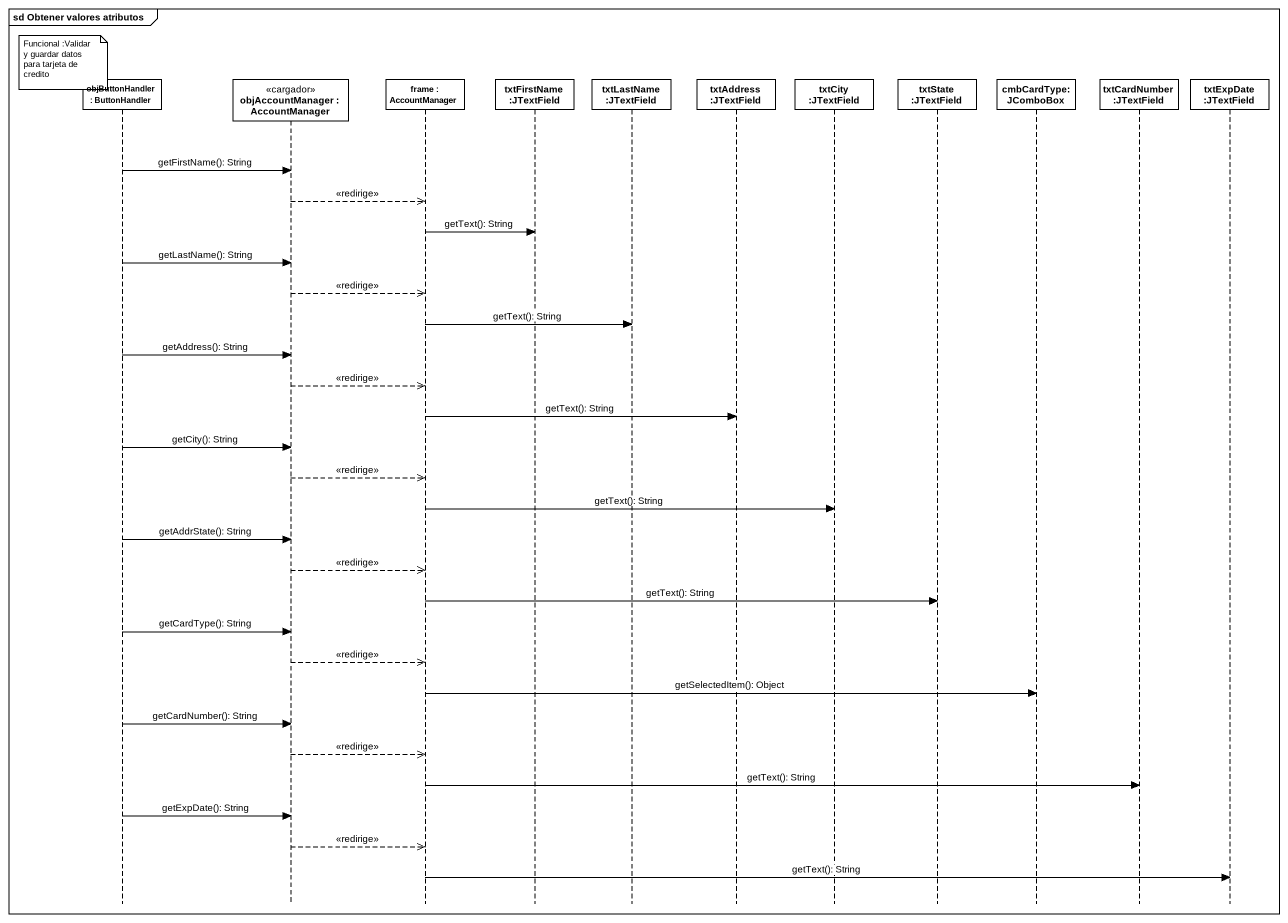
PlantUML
@startuml
mainframe sd Obtener valores atributos
hide footbox
participant "objButtonHandler : ButtonHandler" as objButtonHandler
participant "objAccountManager : AccountManager" as objAccountManager <<cargador>>
participant "frame : AccountManager" as frame_
participant "txtFirstName :JTextField" as txtFirstName_JTextField
participant "txtLastName :JTextField" as txtLastName_JTextField
participant "txtAddress :JTextField" as txtAddress_JTextField
participant "txtCity :JTextField" as txtCity_JTextField
participant "txtState :JTextField" as txtState_JTextField
participant "cmbCardType: JComboBox" as cmbCardType_JComboBox
participant "txtCardNumber :JTextField" as txtCardNumber_JTextField
participant "txtExpDate :JTextField" as txtExpDate_JTextField

note left of objButtonHandler : Funcional :Validar y guardar datos para tarjeta de credito
objButtonHandler -> objAccountManager : getFirstName(): String
objAccountManager -->> frame_ : <<redirige>>
frame_ -> txtFirstName_JTextField : getText(): String
objButtonHandler -> objAccountManager : getLastName(): String
objAccountManager -->> frame_ : <<redirige>>
frame_ -> txtLastName_JTextField : getText(): String
objButtonHandler -> objAccountManager : getAddress(): String
objAccountManager -->> frame_ : <<redirige>>
frame_ -> txtAddress_JTextField : getText(): String
objButtonHandler -> objAccountManager : getCity(): String
objAccountManager -->> frame_ : <<redirige>>
frame_ -> txtCity_JTextField : getText(): String
objButtonHandler -> objAccountManager : getAddrState(): String
objAccountManager -->> frame_ : <<redirige>>
frame_ -> txtState_JTextField : getText(): String
objButtonHandler -> objAccountManager : getCardType(): String
objAccountManager -->> frame_ : <<redirige>>
frame_ -> cmbCardType_JComboBox : getSelectedItem(): Object
objButtonHandler -> objAccountManager : getCardNumber(): String
objAccountManager -->> frame_ : <<redirige>>
frame_ -> txtCardNumber_JTextField : getText(): String
objButtonHandler -> objAccountManager : getExpDate(): String
objAccountManager -->> frame_ : <<redirige>>
frame_ -> txtExpDate_JTextField : getText(): String
@enduml
